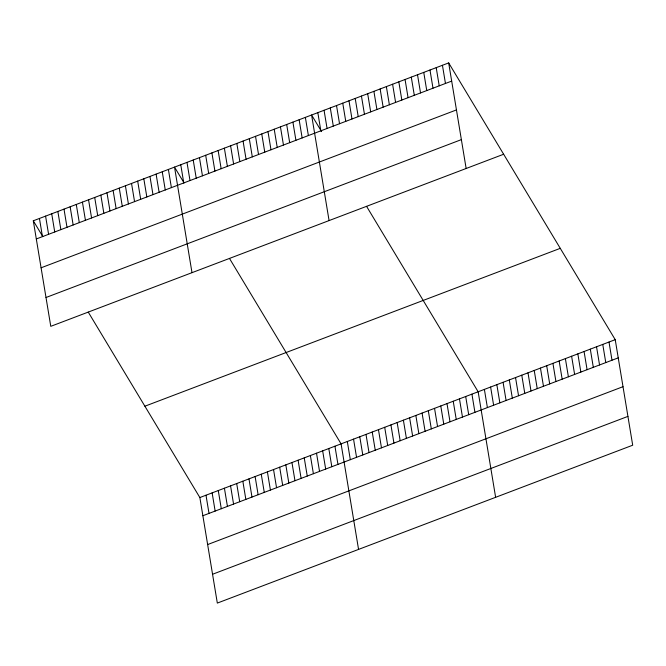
<?xml version="1.0" encoding="UTF-8"?>
<svg xmlns="http://www.w3.org/2000/svg" width="666" height="666" viewBox="0 0 666 666"><rect width="100%" height="100%" fill="white"/><g stroke="black" fill="none" stroke-linecap="round" stroke-linejoin="round"><path stroke-width="1" d="M503.638 154.246L50.774 326.332L33.3 220.787L448.676 62.912L615.226 339.668L632.7 445.213L217.324 603.088L199.858 497.544L88.262 312.113M36.314 238.969L451.681 81.102M41.084 267.799L456.451 109.923M46.004 297.502L461.372 139.627M144.888 406.21L560.264 248.343M199.858 497.544L615.226 339.668M202.864 515.734L618.239 357.858M207.642 544.555L623.01 386.688M212.554 574.259L627.93 416.383M321.595 131.618L311.596 115.01L329.071 220.554M366.566 206.343L478.155 391.766L495.629 497.311M184.024 182.884L174.525 167.108L191.999 272.652M229.487 258.441L341.084 443.864L358.558 549.408M33.3 220.787L42.791 236.563M608.999 342.041L612.004 360.223M602.763 344.405L605.777 362.595M596.536 346.778L599.55 364.96M590.309 349.142L593.314 367.332M584.074 351.515L587.087 369.697M577.847 353.879L580.852 372.061M571.611 356.243L574.625 374.434M565.384 358.616L568.389 376.798M559.149 360.98L562.162 379.17M552.922 363.353L555.935 381.535M546.694 365.717L549.7 383.907M540.459 368.09L543.473 386.272M534.232 370.454L537.237 388.644M527.996 372.827L531.01 391.009M521.769 375.191L524.783 393.381M515.542 377.564L518.548 395.746M509.307 379.928L512.321 398.11M503.08 382.292L506.085 400.482M448.676 62.912L466.142 168.456M496.844 384.665L499.858 402.847M442.44 65.285L445.454 83.466M490.617 387.029L493.623 405.219M436.213 67.649L439.219 85.831M484.382 389.402L487.395 407.584M429.978 70.013L432.992 88.203M423.751 72.386L426.756 90.568M471.928 394.139L474.933 412.321M417.515 74.75L420.529 92.94M465.692 396.503L468.706 414.693M411.288 77.123L414.302 95.305M459.465 398.876L462.47 417.058M405.061 79.487L408.067 97.677M453.23 401.24L456.243 419.43M398.826 81.86L401.839 100.042M447.003 403.613L450.016 421.794M392.599 84.224L395.604 102.414M440.775 405.977L443.781 424.159M386.363 86.597L389.377 104.778M434.54 408.35L437.554 426.531M380.136 88.961L383.15 107.151M428.313 410.714L431.318 428.896M373.901 91.334L376.914 109.515M422.077 413.078L425.091 431.268M367.674 93.698L370.687 111.88M415.85 415.451L418.856 433.633M361.447 96.062L364.452 114.252M409.615 417.815L412.629 436.005M355.211 98.435L358.225 116.617M403.388 420.188L406.402 438.37M348.984 100.799L351.989 118.989M397.161 422.552L400.166 440.742M342.749 103.172L345.762 121.354M390.925 424.925L393.939 443.106M336.521 105.536L339.535 123.726M384.698 427.289L387.704 445.479M330.294 107.909L333.3 126.09M378.463 429.662L381.476 447.843M324.059 110.273L327.073 128.463M372.236 432.026L375.249 450.216M317.832 112.646L320.837 130.827M366 434.398L369.014 452.58M359.773 436.763L362.787 454.945M305.369 117.383L308.383 135.564M353.546 439.127L356.551 457.317M299.134 119.747L302.148 137.929M347.311 441.5L350.324 459.682M292.907 122.119L295.92 140.301M286.68 124.484L289.685 142.666M334.94 446.203L337.953 464.385M280.444 126.848L283.458 145.038M328.804 448.534L331.81 466.716M274.217 129.221L277.223 147.402M322.66 450.865L325.674 469.055M267.982 131.585L270.995 149.775M316.525 453.205L319.53 471.386M261.755 133.958L264.768 152.139M310.381 455.536L313.395 473.717M255.528 136.322L258.533 154.512M304.237 457.867L307.251 476.057M249.292 138.695L252.306 156.876M298.102 460.206L301.107 478.388M243.065 141.059L246.07 159.249M291.958 462.537L294.971 480.719M236.83 143.431L239.843 161.613M285.822 464.868L288.828 483.058M230.602 145.796L233.616 163.986M279.678 467.207L282.692 485.389M224.367 148.168L227.381 166.35M273.543 469.538L276.548 487.72M218.14 150.533L221.154 168.714M267.399 471.869L270.413 490.059M211.913 152.897L214.918 171.087M261.255 474.209L264.269 492.39M205.677 155.27L208.691 173.451M255.12 476.54L258.125 494.721M199.45 157.634L202.456 175.824M248.976 478.871L251.989 497.061M193.215 160.006L196.229 178.188M242.84 481.21L245.846 499.392M186.988 162.371L190.001 180.561M236.696 483.541L239.71 501.723M180.761 164.743L183.766 182.925M230.561 485.872L233.566 504.062M224.417 488.211L227.431 506.393M168.39 169.447L171.395 187.629M218.273 490.542L221.287 508.724M162.246 171.778L165.26 189.96M212.138 492.873L215.143 511.063M156.102 174.109L159.116 192.299M205.994 495.213L209.007 513.394M149.967 176.448L152.972 194.63M143.823 178.779L146.836 196.961M137.687 181.11L140.692 199.3M131.543 183.45L134.557 201.631M125.408 185.781L128.413 203.963M119.264 188.112L122.278 206.302M113.12 190.451L116.134 208.633M106.985 192.782L109.99 210.964M100.841 195.113L103.854 213.303M94.705 197.452L97.711 215.634M88.561 199.783L91.575 217.965M82.426 202.114L85.431 220.304M76.282 204.454L79.296 222.635M70.138 206.785L73.152 224.966M64.003 209.116L67.008 227.306M57.859 211.455L60.872 229.637M51.723 213.786L54.729 231.968M45.579 216.117L48.593 234.307M39.444 218.456L42.449 236.638"/></g></svg>
